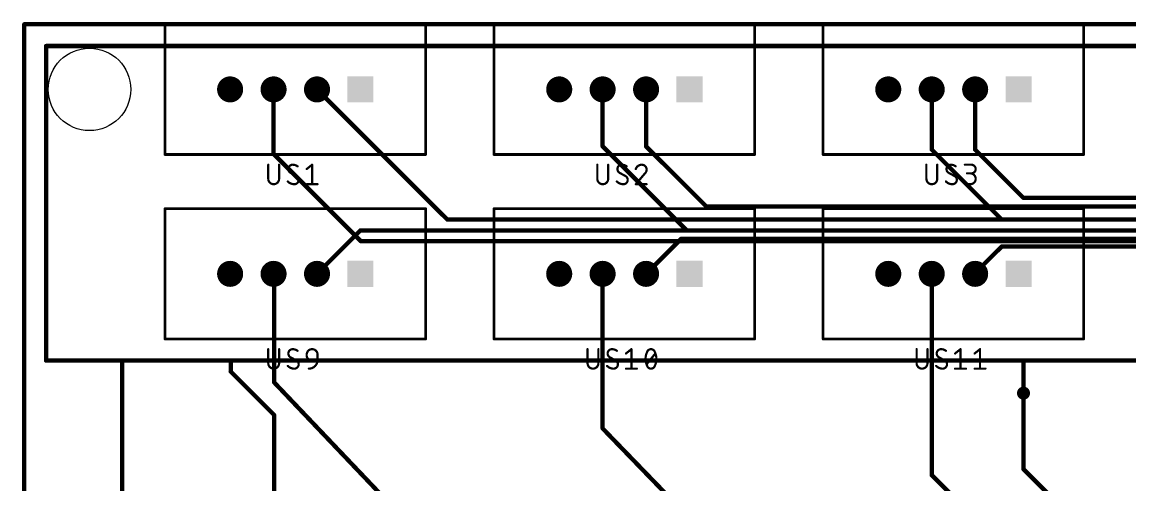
# Model space of a CAD drawing. Extents: x 0 to 132, y 0 to 57.
# Drawn here: x -0.1 to 50.9, y 35.3 to 56.6 of the extents above; entities that cross this region are included whole.
import ezdxf

# ---------------------------------------------------------------- set-up
doc = ezdxf.new("R2010")
doc.units = 0
for name, color, linetype in [('1', 22, 'CONTINUOUS'), ('16', 175, 'CONTINUOUS'), ('17', 82, 'CONTINUOUS'), ('18', 82, 'CONTINUOUS'), ('20', 30, 'CONTINUOUS'), ('21', 253, 'CONTINUOUS'), ('23', 7, 'CONTINUOUS'), ('25', 253, 'CONTINUOUS')]:
    doc.layers.add(name, color=color, linetype=linetype)

# ---------------------------------------------------------------- blocks, each defined once
blk = doc.blocks.new('SQUAREP')
blk.add_solid([(-0.5, -0.5), (0.5, -0.5), (-0.5, 0.5), (0.5, 0.5)])
blk = doc.blocks.new('ROUNDP')
at = {"const_width": 0.5}
blk.add_lwpolyline([(0, -0.25, 1), (0, 0.25, 1), (0, -0.25)], format="xyb", dxfattribs=at)
blk = doc.blocks.new('ROUNDV')
at = {"const_width": 0.5}
blk.add_lwpolyline([(0, -0.25, 1), (0, 0.25, 1), (0, -0.25)], format="xyb", dxfattribs=at)

msp = doc.modelspace()

# ---------------------------------------------------------------- linework, layer by layer
at = {"layer": '1', "const_width": 0.2}
for points in [[(1, 55.5), (1, 41)], [(130, 55.5), (1, 55.5)], [(11.475, 50.525), (11.475, 53.5)], [(26.625, 50.875), (26.625, 53.5)], [(41.775, 50.725), (41.775, 53.5)], [(15.5, 46.5), (11.475, 50.525)], [(30.5, 47), (26.625, 50.875)], [(45, 47.5), (41.775, 50.725)], [(61.5, 47.5), (45, 47.5)], [(30.5, 47), (61.5, 47)], [(61.5, 46.5), (15.5, 46.5)], [(11.475, 45), (11.5, 44.975)], [(11.5, 40), (11.5, 44.975)], [(26.625, 45), (26.625, 37.875)], [(41.775, 45), (41.775, 35.725)], [(1, 41), (130, 41)], [(4.5, 41), (4.5, 13.5)], [(9.5, 40.5), (9.5, 41)], [(46, 39.5), (46, 41)], [(11.5, 38.5), (9.5, 40.5)], [(21.1179, 29.8821), (11.5, 40)], [(11.5, 33.56), (11.5, 38.5)], [(26.625, 37.875), (33.8048, 30.4452)], [(41.775, 35.725), (46.5, 31)]]:
    msp.add_lwpolyline(points, dxfattribs=at)
at = {"layer": '1', "const_width": 0.1}
for points in [[(1.05, 55.5, 1), (0.95, 55.5)], [(1, 55.55, 1), (1, 55.45)], [(11.525, 53.5, 1), (11.425, 53.5)], [(26.675, 53.5, 1), (26.575, 53.5)], [(41.825, 53.5, 1), (41.725, 53.5)], [(11.5104, 50.5604, 1), (11.4396, 50.4896)], [(11.425, 50.525, 1), (11.525, 50.525)], [(26.6604, 50.9104, 1), (26.5896, 50.8396)], [(26.575, 50.875, 1), (26.675, 50.875)], [(41.8104, 50.7604, 1), (41.7396, 50.6896)], [(41.725, 50.725, 1), (41.825, 50.725)], [(45, 47.55, 1), (45, 47.45)], [(44.9646, 47.4646, 1), (45.0354, 47.5354)], [(30.5, 47.05, 1), (30.5, 46.95)], [(30.4646, 46.9646, 1), (30.5354, 47.0354)], [(15.5, 46.55, 1), (15.5, 46.45)], [(15.4646, 46.4646, 1), (15.5354, 46.5354)], [(11.5104, 45.0354, 1), (11.4396, 44.9646)], [(11.55, 44.975, 1), (11.45, 44.975)], [(11.4646, 44.9396, 1), (11.5354, 45.0104)], [(26.675, 45, 1), (26.575, 45)], [(41.825, 45, 1), (41.725, 45)], [(1, 41.05, 1), (1, 40.95)], [(0.95, 41, 1), (1.05, 41)], [(4.55, 41, 1), (4.45, 41)], [(9.55, 41, 1), (9.45, 41)], [(46.05, 41, 1), (45.95, 41)], [(9.5354, 40.5354, 1), (9.4646, 40.4646)], [(9.45, 40.5, 1), (9.55, 40.5)], [(11.45, 40, 1), (11.55, 40)], [(11.5362, 40.0344, 1), (11.4638, 39.9656)], [(45.95, 39.5, 1), (46.05, 39.5)], [(11.55, 38.5, 1), (11.45, 38.5)], [(11.4646, 38.4646, 1), (11.5354, 38.5354)], [(26.661, 37.9097, 1), (26.589, 37.8403)], [(26.575, 37.875, 1), (26.675, 37.875)], [(41.8104, 35.7604, 1), (41.7396, 35.6896)], [(41.725, 35.725, 1), (41.825, 35.725)]]:
    msp.add_lwpolyline(points, format="xyb", dxfattribs=at)
at = {"layer": '16', "const_width": 0.2}
for points in [[(131.5, 56.5), (0, 56.5)], [(0, 56.5), (0, 0)], [(13.475, 53.5), (19.475, 47.5)], [(28.625, 53.5), (28.625, 50.875)], [(43.775, 50.725), (43.775, 53.5)], [(28.625, 50.875), (31.3904, 48.1096)], [(46, 48.5), (43.775, 50.725)], [(46, 48.5), (62.5863, 48.5)], [(31.3904, 48.1096), (62.5457, 48.1096)], [(19.475, 47.5), (62.495, 47.5)], [(15.475, 47), (13.475, 45)], [(62.3571, 47), (15.475, 47)], [(28.625, 45), (30.2346, 46.6096)], [(30.2346, 46.6096), (62.2525, 46.6096)], [(45, 46.2596), (43.775, 45.0346)], [(61.7404, 46.2596), (45, 46.2596)], [(43.775, 45.0346), (43.775, 45)], [(46, 36), (46, 39.5)], [(56.5, 25.5), (46, 36)]]:
    msp.add_lwpolyline(points, dxfattribs=at)
at = {"layer": '16', "const_width": 0.1}
for points in [[(0, 56.55, 1), (0, 56.45)], [(0.05, 56.5, 1), (-0.05, 56.5)], [(13.5104, 53.5354, 1), (13.4396, 53.4646)], [(28.675, 53.5, 1), (28.575, 53.5)], [(43.825, 53.5, 1), (43.725, 53.5)], [(28.6604, 50.9104, 1), (28.5896, 50.8396)], [(28.575, 50.875, 1), (28.675, 50.875)], [(43.8104, 50.7604, 1), (43.7396, 50.6896)], [(43.725, 50.725, 1), (43.825, 50.725)], [(46, 48.55, 1), (46, 48.45)], [(45.9646, 48.4646, 1), (46.0354, 48.5354)], [(31.3904, 48.1596, 1), (31.3904, 48.0596)], [(31.355, 48.0742, 1), (31.4258, 48.145)], [(19.475, 47.55, 1), (19.475, 47.45)], [(19.4396, 47.4646, 1), (19.5104, 47.5354)], [(15.475, 47.05, 1), (15.475, 46.95)], [(15.5104, 46.9646, 1), (15.4396, 47.0354)], [(30.2346, 46.6596, 1), (30.2346, 46.5596)], [(30.27, 46.5742, 1), (30.1992, 46.645)], [(45, 46.3096, 1), (45, 46.2096)], [(45.0354, 46.2242, 1), (44.9646, 46.295)], [(13.4396, 45.0354, 1), (13.5104, 44.9646)], [(28.5896, 45.0354, 1), (28.6604, 44.9646)], [(43.7396, 45.07, 1), (43.8104, 44.9992)], [(43.825, 45.0346, 1), (43.725, 45.0346)], [(43.725, 45, 1), (43.825, 45)], [(46.05, 39.5, 1), (45.95, 39.5)], [(46.0354, 36.0354, 1), (45.9646, 35.9646)], [(45.95, 36, 1), (46.05, 36)]]:
    msp.add_lwpolyline(points, format="xyb", dxfattribs=at)
at = {"layer": '20', "const_width": 0.2}
for points in [[(131.5, 56.5), (0, 56.5)], [(0, 56.5), (0, 0)]]:
    msp.add_lwpolyline(points, dxfattribs=at)
at = {"layer": '20', "const_width": 0.1}
for points in [[(0, 56.55, 1), (0, 56.45)], [(0.05, 56.5, 1), (-0.05, 56.5)]]:
    msp.add_lwpolyline(points, format="xyb", dxfattribs=at)
at = {"layer": '20'}
msp.add_circle((3, 53.5), 1.9, dxfattribs=at)
at = {"layer": '21', "const_width": 0.127}
for points in [[(18.475, 56.5), (6.475, 56.5)], [(6.475, 56.5), (6.475, 50.5)], [(18.475, 50.5), (18.475, 56.5)], [(33.625, 56.5), (21.625, 56.5)], [(21.625, 56.5), (21.625, 50.5)], [(33.625, 50.5), (33.625, 56.5)], [(48.775, 56.5), (36.775, 56.5)], [(36.775, 56.5), (36.775, 50.5)], [(48.775, 50.5), (48.775, 56.5)], [(6.475, 50.5), (18.475, 50.5)], [(21.625, 50.5), (33.625, 50.5)], [(36.775, 50.5), (48.775, 50.5)], [(18.475, 48), (6.475, 48)], [(6.475, 48), (6.475, 42)], [(18.475, 42), (18.475, 48)], [(33.625, 48), (21.625, 48)], [(21.625, 48), (21.625, 42)], [(33.625, 42), (33.625, 48)], [(48.775, 48), (36.775, 48)], [(36.775, 48), (36.775, 42)], [(48.775, 42), (48.775, 48)], [(6.475, 42), (18.475, 42)], [(21.625, 42), (33.625, 42)], [(36.775, 42), (48.775, 42)]]:
    msp.add_lwpolyline(points, dxfattribs=at)
at = {"layer": '21', "const_width": 0.0635}
for points in [[(6.475, 56.5318, 1), (6.475, 56.4682)], [(6.5068, 56.5, 1), (6.4433, 56.5)], [(18.5068, 56.5, 1), (18.4433, 56.5)], [(18.475, 56.4682, 1), (18.475, 56.5318)], [(21.625, 56.5318, 1), (21.625, 56.4682)], [(21.6567, 56.5, 1), (21.5933, 56.5)], [(33.6568, 56.5, 1), (33.5932, 56.5)], [(33.625, 56.4682, 1), (33.625, 56.5318)], [(36.8068, 56.5, 1), (36.7432, 56.5)], [(36.775, 56.5318, 1), (36.775, 56.4682)], [(48.8068, 56.5, 1), (48.7433, 56.5)], [(48.775, 56.4682, 1), (48.775, 56.5318)], [(6.475, 50.5318, 1), (6.475, 50.4682)], [(6.4433, 50.5, 1), (6.5068, 50.5)], [(18.4433, 50.5, 1), (18.5068, 50.5)], [(18.475, 50.4682, 1), (18.475, 50.5318)], [(21.625, 50.5318, 1), (21.625, 50.4682)], [(21.5933, 50.5, 1), (21.6567, 50.5)], [(33.5932, 50.5, 1), (33.6568, 50.5)], [(33.625, 50.4682, 1), (33.625, 50.5318)], [(36.775, 50.5318, 1), (36.775, 50.4682)], [(36.7432, 50.5, 1), (36.8068, 50.5)], [(48.7433, 50.5, 1), (48.8068, 50.5)], [(48.775, 50.4682, 1), (48.775, 50.5318)], [(6.475, 48.0318, 1), (6.475, 47.9682)], [(6.5068, 48, 1), (6.4433, 48)], [(18.5068, 48, 1), (18.4433, 48)], [(18.475, 47.9682, 1), (18.475, 48.0318)], [(21.625, 48.0318, 1), (21.625, 47.9682)], [(21.6567, 48, 1), (21.5933, 48)], [(33.6568, 48, 1), (33.5932, 48)], [(33.625, 47.9682, 1), (33.625, 48.0318)], [(36.8068, 48, 1), (36.7432, 48)], [(36.775, 48.0318, 1), (36.775, 47.9682)], [(48.8068, 48, 1), (48.7433, 48)], [(48.775, 47.9682, 1), (48.775, 48.0318)], [(6.475, 42.0318, 1), (6.475, 41.9682)], [(6.4433, 42, 1), (6.5068, 42)], [(18.4433, 42, 1), (18.5068, 42)], [(18.475, 41.9682, 1), (18.475, 42.0318)], [(21.625, 42.0318, 1), (21.625, 41.9682)], [(21.5933, 42, 1), (21.6567, 42)], [(33.5932, 42, 1), (33.6568, 42)], [(33.625, 41.9682, 1), (33.625, 42.0318)], [(36.775, 42.0318, 1), (36.775, 41.9682)], [(36.7432, 42, 1), (36.8068, 42)], [(48.7433, 42, 1), (48.8068, 42)], [(48.775, 41.9682, 1), (48.775, 42.0318)]]:
    msp.add_lwpolyline(points, format="xyb", dxfattribs=at)
at = {"layer": '23'}
for p in [(13.475, 53.5), (28.625, 53.5), (43.775, 53.5), (13.475, 45), (28.625, 45), (43.775, 45)]:
    msp.add_point(p, dxfattribs=at)
at = {"layer": '25', "const_width": 0.1016}
for points in [[(11.2304, 50.0292), (11.2304, 49.3804)], [(11.7296, 49.3804), (11.7296, 50.0292)], [(13.0004, 49.8296), (13.25, 50.0292)], [(13.25, 50.0292), (13.25, 49.1308)], [(26.3804, 50.0292), (26.3804, 49.3804)], [(26.8796, 49.3804), (26.8796, 50.0292)], [(41.5304, 50.0292), (41.5304, 49.3804)], [(42.0296, 49.3804), (42.0296, 50.0292)], [(43.3004, 50.0292), (43.5999, 50.0292)], [(12.5297, 49.5051), (12.2552, 49.6549)], [(27.6797, 49.5051), (27.4052, 49.6549)], [(28.5747, 49.6299), (28.1504, 49.1308)], [(42.8297, 49.5051), (42.5552, 49.6549)], [(43.5999, 49.6299), (43.4003, 49.6299)], [(13.0004, 49.1308), (13.4996, 49.1308)], [(28.1504, 49.1308), (28.6496, 49.1308)], [(43.3004, 49.1308), (43.55, 49.1308)], [(11.2304, 41.5292), (11.2304, 40.8804)], [(11.7296, 40.8804), (11.7296, 41.5292)], [(13.0004, 41.2297), (13.0004, 41.2796)], [(13.4996, 41.2796), (13.4996, 41.0301)], [(25.9305, 41.5292), (25.9305, 40.8804)], [(26.4296, 40.8804), (26.4296, 41.5292)], [(27.7004, 41.3296), (27.95, 41.5292)], [(27.95, 41.5292), (27.95, 40.6308)], [(28.6504, 40.8304), (29.0496, 41.3296)], [(41.0804, 41.5292), (41.0804, 40.8804)], [(41.5796, 40.8804), (41.5796, 41.5292)], [(42.8504, 41.3296), (43.1, 41.5292)], [(43.1, 41.5292), (43.1, 40.6308)], [(43.7504, 41.3296), (44, 41.5292)], [(44, 41.5292), (44, 40.6308)], [(12.5297, 41.0051), (12.2552, 41.1549)], [(13.4996, 41.0301), (13.2001, 41.0301)], [(27.2297, 41.0051), (26.9552, 41.1549)], [(42.3797, 41.0051), (42.1052, 41.1549)], [(27.7004, 40.6308), (28.1996, 40.6308)], [(42.8504, 40.6308), (43.3496, 40.6308)], [(43.7504, 40.6308), (44.2495, 40.6308)]]:
    msp.add_lwpolyline(points, dxfattribs=at)
at = {"layer": '25'}
for points, const_width in [([(11.2558, 50.0292, 1), (11.205, 50.0292)], 0.0508), ([(11.755, 50.0292, 1), (11.7042, 50.0292)], 0.0508), ([(12.355, 50.0292, 0.4142), (12.1554, 49.8296)], 0.1016), ([(12.5796, 49.9543, 0.1623), (12.355, 50.0292)], 0.1016), ([(12.355, 50.0546, 1), (12.355, 50.0038)], 0.0508), ([(12.355, 50.0038, 1), (12.355, 50.0546)], 0.0508), ([(12.5644, 49.934, 1), (12.5949, 49.9747)], 0.0508), ([(13.2754, 50.0292, 1), (13.2246, 50.0292)], 0.0508), ([(13.2659, 50.0094, 1), (13.2341, 50.049)], 0.0508), ([(26.4058, 50.0292, 1), (26.355, 50.0292)], 0.0508), ([(26.905, 50.0292, 1), (26.8542, 50.0292)], 0.0508), ([(27.505, 50.0292, 0.4142), (27.3054, 49.8296)], 0.1016), ([(27.7296, 49.9543, 0.1623), (27.505, 50.0292)], 0.1016), ([(27.505, 50.0546, 1), (27.505, 50.0038)], 0.0508), ([(27.505, 50.0038, 1), (27.505, 50.0546)], 0.0508), ([(27.7144, 49.934, 1), (27.7449, 49.9747)], 0.0508), ([(28.425, 50.0292, 0.3252), (28.1504, 49.8296)], 0.1016), ([(28.6496, 49.8046, 0.4142), (28.425, 50.0292)], 0.1016), ([(28.425, 50.0546, 1), (28.425, 50.0038)], 0.0508), ([(28.425, 50.0038, 1), (28.4249, 50.0546)], 0.0508), ([(41.5558, 50.0292, 1), (41.505, 50.0292)], 0.0508), ([(42.055, 50.0292, 1), (42.0042, 50.0292)], 0.0508), ([(42.655, 50.0292, 0.4142), (42.4554, 49.8296)], 0.1016), ([(42.8796, 49.9543, 0.1623), (42.655, 50.0292)], 0.1016), ([(42.655, 50.0546, 1), (42.655, 50.0038)], 0.0508), ([(42.655, 50.0038, 1), (42.655, 50.0546)], 0.0508), ([(42.8644, 49.934, 1), (42.8949, 49.9747)], 0.0508), ([(43.3004, 50.0546, 1), (43.3004, 50.0038)], 0.0508), ([(43.5999, 49.6299, 1), (43.5999, 50.0292)], 0.1016), ([(43.5999, 50.0546, 1), (43.5999, 50.0038)], 0.0508), ([(43.5999, 50.0038, 1), (43.5999, 50.0546)], 0.0508), ([(12.1554, 49.8296, 0.2656), (12.2552, 49.6549)], 0.1016), ([(12.1808, 49.8296, 1), (12.13, 49.8296)], 0.0508), ([(12.13, 49.8296, 1), (12.1808, 49.8296)], 0.0508), ([(12.2674, 49.6772, 1), (12.2431, 49.6326)], 0.0508), ([(12.2423, 49.633, 1), (12.2681, 49.6767)], 0.0508), ([(12.6296, 49.3304, 0.2656), (12.5297, 49.5051)], 0.1016), ([(12.5426, 49.527, 1), (12.5168, 49.4832)], 0.0508), ([(12.5176, 49.4828, 1), (12.5419, 49.5274)], 0.0508), ([(12.9846, 49.8494, 1), (13.0163, 49.8097)], 0.0508), ([(27.3054, 49.8296, 0.2656), (27.4052, 49.6549)], 0.1016), ([(27.3308, 49.8296, 1), (27.28, 49.8296)], 0.0508), ([(27.28, 49.8296, 1), (27.3308, 49.8296)], 0.0508), ([(27.4174, 49.6772, 1), (27.3931, 49.6326)], 0.0508), ([(27.3923, 49.633, 1), (27.4181, 49.6767)], 0.0508), ([(27.7796, 49.3304, 0.2656), (27.6797, 49.5051)], 0.1016), ([(27.6926, 49.527, 1), (27.6668, 49.4832)], 0.0508), ([(27.6676, 49.4828, 1), (27.6919, 49.5274)], 0.0508), ([(28.1263, 49.8374, 1), (28.1746, 49.8217)], 0.0508), ([(28.5747, 49.6299, 0.2052), (28.6496, 49.8046)], 0.1016), ([(28.5572, 49.6483, 1), (28.5922, 49.6115)], 0.0508), ([(28.594, 49.6135, 1), (28.5553, 49.6464)], 0.0508), ([(28.6749, 49.8046, 1), (28.6242, 49.8046)], 0.0508), ([(28.6242, 49.8046, 1), (28.675, 49.8046)], 0.0508), ([(42.4554, 49.8296, 0.2656), (42.5552, 49.6549)], 0.1016), ([(42.4808, 49.8296, 1), (42.43, 49.8296)], 0.0508), ([(42.43, 49.8296, 1), (42.4808, 49.8296)], 0.0508), ([(42.5674, 49.6772, 1), (42.5431, 49.6326)], 0.0508), ([(42.5423, 49.633, 1), (42.5681, 49.6767)], 0.0508), ([(42.9296, 49.3304, 0.2656), (42.8297, 49.5051)], 0.1016), ([(42.8426, 49.527, 1), (42.8168, 49.4832)], 0.0508), ([(42.8176, 49.4828, 1), (42.8419, 49.5274)], 0.0508), ([(43.4003, 49.6553, 1), (43.4003, 49.6045)], 0.0508), ([(43.55, 49.1308, 1), (43.55, 49.6299)], 0.1016), ([(43.55, 49.6553, 1), (43.55, 49.6045)], 0.0508), ([(43.5999, 49.6553, 1), (43.5999, 49.6045)], 0.0508), ([(43.5999, 49.6045, 1), (43.5999, 49.6553)], 0.0508), ([(11.2304, 49.3804, 1), (11.7296, 49.3804)], 0.1016), ([(11.2558, 49.3804, 1), (11.205, 49.3804)], 0.0508), ([(11.205, 49.3804, 1), (11.2558, 49.3804)], 0.0508), ([(11.755, 49.3804, 1), (11.7042, 49.3804)], 0.0508), ([(11.7042, 49.3804, 1), (11.755, 49.3804)], 0.0508), ([(12.1304, 49.2556, 0.2), (12.4299, 49.1308)], 0.1016), ([(12.1485, 49.2735, 1), (12.1124, 49.2377)], 0.0508), ([(12.4299, 49.1308, 0.4142), (12.6296, 49.3304)], 0.1016), ([(12.4299, 49.1562, 1), (12.4299, 49.1054)], 0.0508), ([(12.4299, 49.1054, 1), (12.4299, 49.1562)], 0.0508), ([(12.655, 49.3304, 1), (12.6042, 49.3304)], 0.0508), ([(12.6042, 49.3304, 1), (12.655, 49.3304)], 0.0508), ([(13.0004, 49.1562, 1), (13.0004, 49.1054)], 0.0508), ([(13.2246, 49.1308, 1), (13.2754, 49.1308)], 0.0508), ([(13.4996, 49.1054, 1), (13.4996, 49.1562)], 0.0508), ([(26.3804, 49.3804, 1), (26.8796, 49.3804)], 0.1016), ([(26.4058, 49.3804, 1), (26.355, 49.3804)], 0.0508), ([(26.355, 49.3804, 1), (26.4058, 49.3804)], 0.0508), ([(26.905, 49.3804, 1), (26.8542, 49.3804)], 0.0508), ([(26.8542, 49.3804, 1), (26.905, 49.3804)], 0.0508), ([(27.2804, 49.2556, 0.2), (27.5799, 49.1308)], 0.1016), ([(27.2985, 49.2735, 1), (27.2624, 49.2377)], 0.0508), ([(27.5799, 49.1308, 0.4142), (27.7796, 49.3304)], 0.1016), ([(27.5799, 49.1562, 1), (27.5799, 49.1054)], 0.0508), ([(27.5799, 49.1054, 1), (27.5799, 49.1562)], 0.0508), ([(27.805, 49.3304, 1), (27.7542, 49.3304)], 0.0508), ([(27.7542, 49.3304, 1), (27.805, 49.3304)], 0.0508), ([(28.1504, 49.1562, 1), (28.1504, 49.1054)], 0.0508), ([(28.1311, 49.1473, 1), (28.1698, 49.1143)], 0.0508), ([(28.6496, 49.1054, 1), (28.6496, 49.1562)], 0.0508), ([(41.5304, 49.3804, 1), (42.0296, 49.3804)], 0.1016), ([(41.5558, 49.3804, 1), (41.505, 49.3804)], 0.0508), ([(41.505, 49.3804, 1), (41.5558, 49.3804)], 0.0508), ([(42.055, 49.3804, 1), (42.0042, 49.3804)], 0.0508), ([(42.0042, 49.3804, 1), (42.055, 49.3804)], 0.0508), ([(42.4304, 49.2556, 0.2), (42.7299, 49.1308)], 0.1016), ([(42.4485, 49.2735, 1), (42.4124, 49.2377)], 0.0508), ([(42.7299, 49.1308, 0.4142), (42.9296, 49.3304)], 0.1016), ([(42.7299, 49.1562, 1), (42.7299, 49.1054)], 0.0508), ([(42.7299, 49.1054, 1), (42.7299, 49.1562)], 0.0508), ([(42.955, 49.3304, 1), (42.9042, 49.3304)], 0.0508), ([(42.9042, 49.3304, 1), (42.955, 49.3304)], 0.0508), ([(43.3004, 49.1562, 1), (43.3004, 49.1054)], 0.0508), ([(43.55, 49.1562, 1), (43.55, 49.1054)], 0.0508), ([(43.55, 49.1054, 1), (43.55, 49.1562)], 0.0508), ([(11.2558, 41.5292, 1), (11.205, 41.5292)], 0.0508), ([(11.755, 41.5292, 1), (11.7042, 41.5292)], 0.0508), ([(12.355, 41.5292, 0.4142), (12.1554, 41.3296)], 0.1016), ([(12.1554, 41.3296, 0.2656), (12.2552, 41.1549)], 0.1016), ([(12.1808, 41.3296, 1), (12.13, 41.3296)], 0.0508), ([(12.13, 41.3296, 1), (12.1808, 41.3296)], 0.0508), ([(12.5796, 41.4543, 0.1623), (12.355, 41.5292)], 0.1016), ([(12.355, 41.5546, 1), (12.355, 41.5038)], 0.0508), ([(12.355, 41.5038, 1), (12.355, 41.5546)], 0.0508), ([(12.5644, 41.434, 1), (12.5949, 41.4747)], 0.0508), ([(13.4995, 41.2796, 1), (13.0004, 41.2796)], 0.1016), ([(13.0258, 41.2796, 1), (12.975, 41.2796)], 0.0508), ([(13.525, 41.2796, 1), (13.4742, 41.2796)], 0.0508), ([(25.9559, 41.5292, 1), (25.905, 41.5292)], 0.0508), ([(26.455, 41.5292, 1), (26.4042, 41.5292)], 0.0508), ([(27.055, 41.5292, 0.4142), (26.8554, 41.3296)], 0.1016), ([(26.8554, 41.3296, 0.2656), (26.9552, 41.1549)], 0.1016), ([(26.8808, 41.3296, 1), (26.83, 41.3296)], 0.0508), ([(26.83, 41.3296, 1), (26.8808, 41.3296)], 0.0508), ([(27.2796, 41.4543, 0.1623), (27.055, 41.5292)], 0.1016), ([(27.055, 41.5546, 1), (27.055, 41.5038)], 0.0508), ([(27.055, 41.5038, 1), (27.055, 41.5546)], 0.0508), ([(27.2644, 41.434, 1), (27.2949, 41.4747)], 0.0508), ([(27.6846, 41.3494, 1), (27.7163, 41.3097)], 0.0508), ([(27.9754, 41.5292, 1), (27.9246, 41.5292)], 0.0508), ([(27.9659, 41.5094, 1), (27.9341, 41.549)], 0.0508), ([(28.6753, 41.4044, 0.1139), (28.6004, 41.08)], 0.1016), ([(28.85, 41.5292, 0.3205), (28.6753, 41.4044)], 0.1016), ([(28.6513, 41.4127, 1), (28.6993, 41.3962)], 0.0508), ([(28.6981, 41.3933, 1), (28.6525, 41.4156)], 0.0508), ([(29.0247, 41.4044, 0.3205), (28.85, 41.5292)], 0.1016), ([(28.85, 41.5546, 1), (28.85, 41.5038)], 0.0508), ([(28.85, 41.5038, 1), (28.85, 41.5546)], 0.0508), ([(29.0996, 41.08, 0.1139), (29.0247, 41.4044)], 0.1016), ([(29.0475, 41.4156, 1), (29.0019, 41.3933)], 0.0508), ([(29.0007, 41.3962, 1), (29.0487, 41.4127)], 0.0508), ([(29.0695, 41.3137, 1), (29.0298, 41.3454)], 0.0508), ([(41.1058, 41.5292, 1), (41.0551, 41.5292)], 0.0508), ([(41.605, 41.5292, 1), (41.5542, 41.5292)], 0.0508), ([(42.205, 41.5292, 0.4142), (42.0054, 41.3296)], 0.1016), ([(42.0054, 41.3296, 0.2656), (42.1052, 41.1549)], 0.1016), ([(42.0308, 41.3296, 1), (41.98, 41.3296)], 0.0508), ([(41.98, 41.3296, 1), (42.0308, 41.3296)], 0.0508), ([(42.4296, 41.4543, 0.1623), (42.205, 41.5292)], 0.1016), ([(42.205, 41.5546, 1), (42.205, 41.5038)], 0.0508), ([(42.205, 41.5038, 1), (42.205, 41.5546)], 0.0508), ([(42.4144, 41.434, 1), (42.4449, 41.4747)], 0.0508), ([(42.8346, 41.3494, 1), (42.8663, 41.3097)], 0.0508), ([(43.1254, 41.5292, 1), (43.0746, 41.5292)], 0.0508), ([(43.1159, 41.5094, 1), (43.0841, 41.549)], 0.0508), ([(43.7346, 41.3494, 1), (43.7663, 41.3097)], 0.0508), ([(44.0254, 41.5292, 1), (43.9746, 41.5292)], 0.0508), ([(44.0159, 41.5094, 1), (43.9841, 41.549)], 0.0508), ([(11.2304, 40.8804, 1), (11.7296, 40.8804)], 0.1016), ([(11.2558, 40.8804, 1), (11.205, 40.8804)], 0.0508), ([(11.205, 40.8804, 1), (11.2558, 40.8804)], 0.0508), ([(11.755, 40.8804, 1), (11.7042, 40.8804)], 0.0508), ([(11.7042, 40.8804, 1), (11.755, 40.8804)], 0.0508), ([(12.1304, 40.7556, 0.2), (12.4299, 40.6308)], 0.1016), ([(12.1485, 40.7735, 1), (12.1124, 40.7377)], 0.0508), ([(12.2674, 41.1772, 1), (12.2431, 41.1326)], 0.0508), ([(12.2423, 41.133, 1), (12.2681, 41.1767)], 0.0508), ([(12.4299, 40.6308, 0.4142), (12.6296, 40.8304)], 0.1016), ([(12.6296, 40.8304, 0.2656), (12.5297, 41.0051)], 0.1016), ([(12.5426, 41.027, 1), (12.5168, 40.9832)], 0.0508), ([(12.5176, 40.9828, 1), (12.5419, 41.0274)], 0.0508), ([(12.655, 40.8304, 1), (12.6042, 40.8304)], 0.0508), ([(12.6042, 40.8304, 1), (12.655, 40.8304)], 0.0508), ([(12.975, 41.2796, 1), (13.0258, 41.2796)], 0.0508), ([(13.0004, 41.2297, 0.4142), (13.2001, 41.0301)], 0.1016), ([(13.0258, 41.2297, 1), (12.975, 41.2297)], 0.0508), ([(12.975, 41.2297, 1), (13.0258, 41.2297)], 0.0508), ([(13.1003, 40.6308, 0.4142), (13.4996, 41.0301)], 0.1016), ([(13.2001, 41.0555, 1), (13.2001, 41.0047)], 0.0508), ([(13.2001, 41.0047, 1), (13.2001, 41.0555)], 0.0508), ([(13.4741, 41.2796, 1), (13.5249, 41.2796)], 0.0508), ([(13.525, 41.0301, 1), (13.4742, 41.0301)], 0.0508), ([(13.4742, 41.0301, 1), (13.525, 41.0301)], 0.0508), ([(13.4996, 41.0047, 1), (13.4996, 41.0555)], 0.0508), ([(25.9559, 40.8804, 1), (25.905, 40.8804)], 0.0508), ([(25.905, 40.8804, 1), (25.9559, 40.8804)], 0.0508), ([(25.9305, 40.8804, 1), (26.4296, 40.8804)], 0.1016), ([(26.455, 40.8804, 1), (26.4042, 40.8804)], 0.0508), ([(26.4042, 40.8804, 1), (26.455, 40.8804)], 0.0508), ([(26.8304, 40.7556, 0.2), (27.1299, 40.6308)], 0.1016), ([(26.8485, 40.7735, 1), (26.8124, 40.7377)], 0.0508), ([(26.9674, 41.1772, 1), (26.9431, 41.1326)], 0.0508), ([(26.9423, 41.133, 1), (26.9681, 41.1767)], 0.0508), ([(27.1299, 40.6308, 0.4142), (27.3296, 40.8304)], 0.1016), ([(27.3296, 40.8304, 0.2656), (27.2297, 41.0051)], 0.1016), ([(27.2426, 41.027, 1), (27.2168, 40.9832)], 0.0508), ([(27.2176, 40.9828, 1), (27.2419, 41.0274)], 0.0508), ([(27.355, 40.8304, 1), (27.3042, 40.8304)], 0.0508), ([(27.3042, 40.8304, 1), (27.355, 40.8304)], 0.0508), ([(28.6004, 41.08, 0.1139), (28.6753, 40.7556)], 0.1016), ([(28.6258, 41.08, 1), (28.575, 41.08)], 0.0508), ([(28.575, 41.08, 1), (28.6258, 41.08)], 0.0508), ([(28.6305, 40.8463, 1), (28.6702, 40.8146)], 0.0508), ([(28.6753, 40.7556, 0.3205), (28.85, 40.6308)], 0.1016), ([(28.6993, 40.7638, 1), (28.6513, 40.7473)], 0.0508), ([(28.85, 40.6308, 0.3205), (29.0247, 40.7556)], 0.1016), ([(29.0247, 40.7556, 0.1139), (29.0996, 41.08)], 0.1016), ([(29.0487, 40.7473, 1), (29.0007, 40.7638)], 0.0508), ([(29.1249, 41.08, 1), (29.0742, 41.08)], 0.0508), ([(29.0742, 41.08, 1), (29.1249, 41.08)], 0.0508), ([(41.0804, 40.8804, 1), (41.5796, 40.8804)], 0.1016), ([(41.1058, 40.8804, 1), (41.0551, 40.8804)], 0.0508), ([(41.0551, 40.8804, 1), (41.1058, 40.8804)], 0.0508), ([(41.605, 40.8804, 1), (41.5542, 40.8804)], 0.0508), ([(41.5542, 40.8804, 1), (41.605, 40.8804)], 0.0508), ([(41.9804, 40.7556, 0.2), (42.2799, 40.6308)], 0.1016), ([(41.9985, 40.7735, 1), (41.9624, 40.7377)], 0.0508), ([(42.1174, 41.1772, 1), (42.0931, 41.1326)], 0.0508), ([(42.0923, 41.133, 1), (42.1181, 41.1767)], 0.0508), ([(42.2799, 40.6308, 0.4142), (42.4796, 40.8304)], 0.1016), ([(42.4796, 40.8304, 0.2656), (42.3797, 41.0051)], 0.1016), ([(42.3926, 41.027, 1), (42.3668, 40.9832)], 0.0508), ([(42.3676, 40.9828, 1), (42.3919, 41.0274)], 0.0508), ([(42.505, 40.8304, 1), (42.4542, 40.8304)], 0.0508), ([(42.4542, 40.8304, 1), (42.505, 40.8304)], 0.0508), ([(12.4299, 40.6562, 1), (12.4299, 40.6054)], 0.0508), ([(12.4299, 40.6054, 1), (12.4299, 40.6562)], 0.0508), ([(13.1003, 40.6562, 1), (13.1003, 40.6054)], 0.0508), ([(27.1299, 40.6562, 1), (27.1299, 40.6054)], 0.0508), ([(27.1299, 40.6054, 1), (27.1299, 40.6562)], 0.0508), ([(27.7004, 40.6562, 1), (27.7004, 40.6054)], 0.0508), ([(27.9246, 40.6308, 1), (27.9754, 40.6308)], 0.0508), ([(28.1996, 40.6054, 1), (28.1996, 40.6562)], 0.0508), ([(28.6525, 40.7444, 1), (28.6981, 40.7667)], 0.0508), ([(28.85, 40.6562, 1), (28.85, 40.6054)], 0.0508), ([(28.85, 40.6054, 1), (28.85, 40.6562)], 0.0508), ([(29.0019, 40.7667, 1), (29.0475, 40.7444)], 0.0508), ([(42.2799, 40.6562, 1), (42.2799, 40.6054)], 0.0508), ([(42.2799, 40.6054, 1), (42.2799, 40.6562)], 0.0508), ([(42.8504, 40.6562, 1), (42.8504, 40.6054)], 0.0508), ([(43.0746, 40.6308, 1), (43.1254, 40.6308)], 0.0508), ([(43.3496, 40.6054, 1), (43.3496, 40.6562)], 0.0508), ([(43.7504, 40.6562, 1), (43.7504, 40.6054)], 0.0508), ([(43.9746, 40.6308, 1), (44.0254, 40.6308)], 0.0508), ([(44.2495, 40.6054, 1), (44.2495, 40.6562)], 0.0508)]:
    msp.add_lwpolyline(points, format="xyb", dxfattribs=dict(at, const_width=const_width))

# ---------------------------------------------------------------- block references
at = {"layer": '17', "xscale": 1.2, "yscale": 1.2}
for name, p in [('ROUNDP', (9.475, 53.5)), ('ROUNDP', (9.475, 53.5)), ('ROUNDP', (11.475, 53.5)), ('ROUNDP', (11.475, 53.5)), ('ROUNDP', (13.475, 53.5)), ('ROUNDP', (13.475, 53.5)), ('SQUAREP', (15.475, 53.5)), ('SQUAREP', (15.475, 53.5)), ('ROUNDP', (24.625, 53.5)), ('ROUNDP', (24.625, 53.5)), ('ROUNDP', (26.625, 53.5)), ('ROUNDP', (26.625, 53.5)), ('ROUNDP', (28.625, 53.5)), ('ROUNDP', (28.625, 53.5)), ('SQUAREP', (30.625, 53.5)), ('SQUAREP', (30.625, 53.5)), ('ROUNDP', (39.775, 53.5)), ('ROUNDP', (39.775, 53.5)), ('ROUNDP', (41.775, 53.5)), ('ROUNDP', (41.775, 53.5)), ('ROUNDP', (43.775, 53.5)), ('ROUNDP', (43.775, 53.5)), ('SQUAREP', (45.775, 53.5)), ('SQUAREP', (45.775, 53.5)), ('ROUNDP', (9.475, 45)), ('ROUNDP', (9.475, 45)), ('ROUNDP', (11.475, 45)), ('ROUNDP', (11.475, 45)), ('ROUNDP', (13.475, 45)), ('ROUNDP', (13.475, 45)), ('SQUAREP', (15.475, 45)), ('SQUAREP', (15.475, 45)), ('ROUNDP', (24.625, 45)), ('ROUNDP', (24.625, 45)), ('ROUNDP', (26.625, 45)), ('ROUNDP', (26.625, 45)), ('ROUNDP', (28.625, 45)), ('ROUNDP', (28.625, 45)), ('SQUAREP', (30.625, 45)), ('SQUAREP', (30.625, 45)), ('ROUNDP', (39.775, 45)), ('ROUNDP', (39.775, 45)), ('ROUNDP', (41.775, 45)), ('ROUNDP', (41.775, 45)), ('ROUNDP', (43.775, 45)), ('ROUNDP', (43.775, 45)), ('SQUAREP', (45.775, 45)), ('SQUAREP', (45.775, 45))]:
    msp.add_blockref(name, p, dxfattribs=at)
at = {"layer": '18', "xscale": 0.6, "yscale": 0.6}
msp.add_blockref('ROUNDV', (46, 39.5), dxfattribs=at)
msp.add_blockref('ROUNDV', (46, 39.5), dxfattribs=at)

doc.saveas('drawing.dxf')
